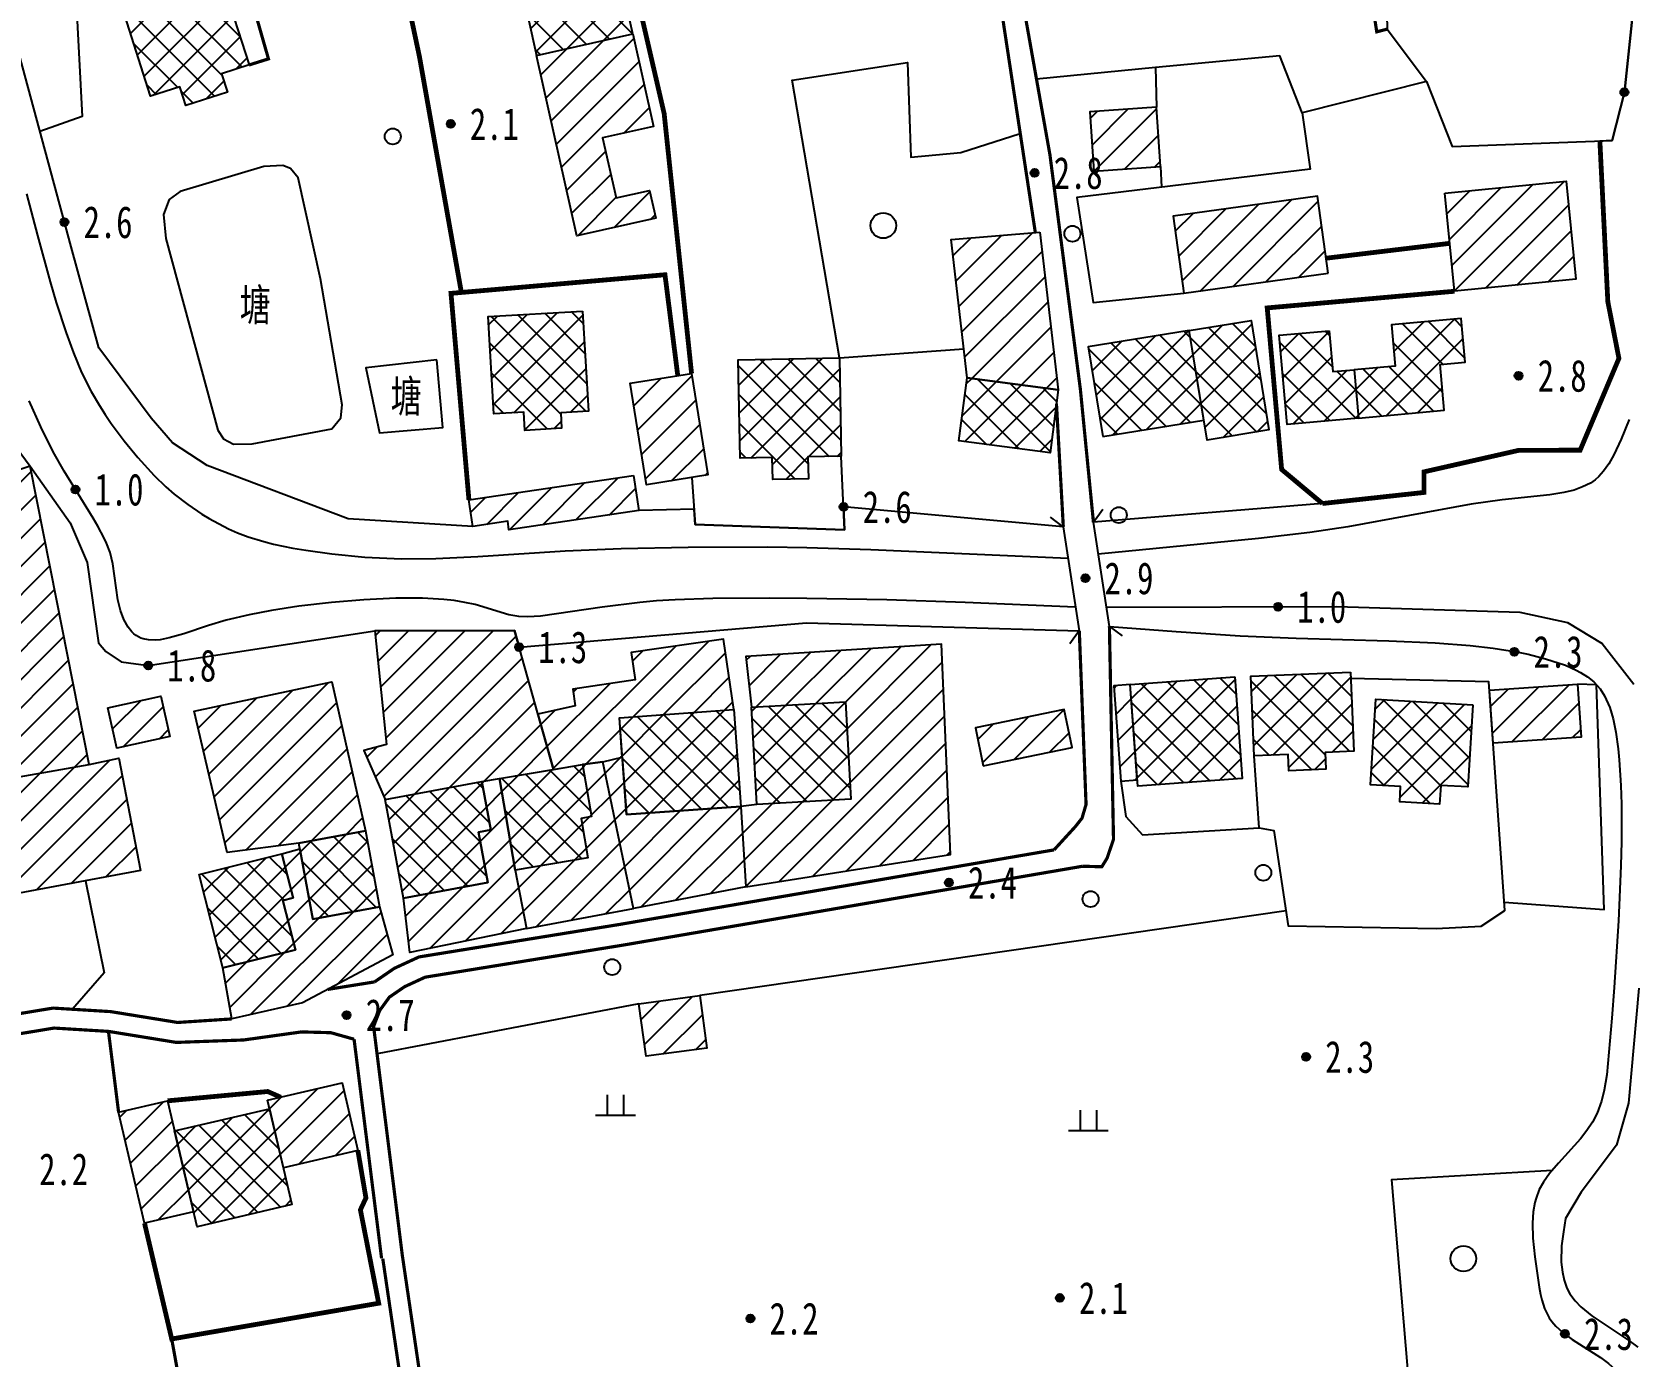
# Model space of a CAD drawing. Header units: metres. Extents: x 494039 to 619385, y 3351420 to 3402703.
# Drawn here: x 585965.7 to 586165.7, y 3394115.3 to 3394281.1 of the extents above; entities that cross this region are included whole.
import ezdxf
from ezdxf.enums import TextEntityAlignment as Align

# ---------------------------------------------------------------- set-up
doc = ezdxf.new("R2010")
doc.units = ezdxf.units.M
for name, pattern in [('2430', [0]), ('2450', [0]), ('4430', [0]), ('8521', [0]), ('8522', [0]), ('9610', [0])]:
    doc.linetypes.add(name, pattern=pattern)
for name, color, linetype in [('210100', 130, 'Continuous'), ('230102', 141, 'Continuous'), ('310300', 8, 'Continuous'), ('310500', 8, 'Continuous'), ('380201', 8, '2430'), ('380202', 8, '2450'), ('420500', 8, 'Continuous'), ('430300', 8, 'Continuous'), ('440300', 8, '4430'), ('510301', 8, 'Continuous'), ('720100', 8, 'Continuous'), ('760201', 8, '8521'), ('760202', 8, '8522'), ('810100', 8, '9610'), ('810200', 8, 'Continuous'), ('810302', 8, 'Continuous'), ('810501', 8, 'Continuous')]:
    doc.layers.add(name, color=color, linetype=linetype)
pattern_1 = [(45, (0, 0), (-1.767766953, 1.767766953), []), (135, (0, 0), (-1.767766953, -1.767766953), [])]
pattern_2 = [(45, (0, 0), (-1.767766953, 1.767766953), [])]

# ---------------------------------------------------------------- blocks, each defined once
blk = doc.blocks.new('gc170')
at = {"linetype": 'Continuous'}
blk.add_circle((0, 0), 0.5, dxfattribs=at)
blk = doc.blocks.new('p_point')
for radius in [0.25, 0.2, 0.15, 0.1, 0.05]:
    blk.add_circle((0, 0), radius)
blk.add_point((0, 0))
blk = doc.blocks.new('vm')
at = {"linetype": 'Continuous'}
for p, q in [((-0.5, 0), (-0.5, 1.3)), ((0.5, 1.3), (0.5, 0)), ((1.25, 0), (-1.25, 0))]:
    blk.add_line(p, q, dxfattribs=at)
blk = doc.blocks.new('v1')
blk.add_circle((0, 0), 0.8)
blk = doc.blocks.new('1-3&1-4')
at = {"layer": '310300', "linetype": 'Continuous'}
h = blk.add_hatch(dxfattribs=at)
h.set_pattern_fill('ANSI31', color=8, scale=20, style=0)
h.set_pattern_definition(pattern_2)
h.paths.add_polyline_path([(586040.9525, 3394280.8721), (586043.5457, 3394269.2791), (586037.1565, 3394267.8498), (586038.8405, 3394260.3217), (586043.0264, 3394261.2581), (586043.8037, 3394257.783), (586033.9515, 3394255.5791), (586028.8969, 3394278.1753)])
h = blk.add_hatch(dxfattribs=at)
h.set_pattern_fill('ANSI31', color=8, scale=20, style=0)
h.set_pattern_definition(pattern_2)
h.paths.add_polyline_path([(586098.6582, 3394263.6778), (586107.0069, 3394264.2579), (586106.491, 3394271.6824), (586098.1423, 3394271.1023)])
h = blk.add_hatch(dxfattribs=at)
h.set_pattern_fill('ANSI31', color=8, scale=20, style=0)
h.set_pattern_definition(pattern_2)
h.paths.add_polyline_path([(586142.6084, 3394260.9167), (586157.7837, 3394262.4184), (586158.9981, 3394250.1464), (586143.8228, 3394248.6447)])
h = blk.add_hatch(dxfattribs=at)
h.set_pattern_fill('ANSI31', color=8, scale=20, style=0)
h.set_pattern_definition(pattern_2)
h.paths.add_polyline_path([(586128.001, 3394250.9107), (586126.6638, 3394260.5388), (586108.5857, 3394258.028), (586109.9229, 3394248.4)])
h = blk.add_hatch(dxfattribs=at)
h.set_pattern_fill('ANSI31', color=8, scale=20, style=0)
h.set_pattern_definition(pattern_2)
h.paths.add_polyline_path([(586091.8923, 3394256.0366), (586094.2052, 3394236.3144), (586082.7834, 3394237.8155), (586080.7787, 3394255.1336)])
h = blk.add_hatch(dxfattribs=at)
h.set_pattern_fill('ANSI31', color=8, scale=20, style=0)
h.set_pattern_definition(pattern_2)
h.paths.add_polyline_path([(586048.2962, 3394238.3591), (586050.3429, 3394225.6459), (586042.6464, 3394224.4068), (586040.5997, 3394237.12)])
h = blk.add_hatch(dxfattribs=at)
h.set_pattern_fill('ANSI31', color=8, scale=20, style=0)
h.set_pattern_definition(pattern_2)
h.paths.add_polyline_path([(585947.1301, 3394220.5658), (585943.508, 3394219.6967), (585944.528, 3394216.5714), (585939.436, 3394214.9852), (585942.4489, 3394201.226), (585944.1607, 3394196.4452), (585946.7002, 3394197.2753), (585953.1215, 3394198.6853), (585953.935, 3394194.9801), (585959.286, 3394196.1551), (585961.2226, 3394187.3354), (585972.8973, 3394189.3767), (585968.8365, 3394209.8806), (585965.4889, 3394226.7621)])
h = blk.add_hatch(dxfattribs=at)
h.set_pattern_fill('ANSI31', color=8, scale=20, style=0)
h.set_pattern_definition(pattern_2)
h.paths.add_polyline_path([(586041.0328, 3394225.5811), (586041.6851, 3394221.1815), (586025.4381, 3394218.7729), (586025.2793, 3394219.844), (586020.9201, 3394219.1977), (586020.4266, 3394222.5262)])
h = blk.add_hatch(dxfattribs=at)
h.set_pattern_fill('ANSI31', color=8, scale=20, style=0)
h.set_pattern_definition(pattern_2)
h.paths.add_polyline_path([(586009.9478, 3394185.0216), (586022.0324, 3394187.2588), (586024.2732, 3394187.6291), (586031.0027, 3394188.7662), (586026.1282, 3394206.1667), (586008.6456, 3394206.1265), (586010.1038, 3394191.9041), (586007.2604, 3394191.1647)])
h = blk.add_hatch(dxfattribs=at)
h.set_pattern_fill('ANSI31', color=8, scale=20, style=0)
h.set_pattern_definition(pattern_2)
h.paths.add_polyline_path([(586031.0027, 3394188.7662), (586034.6571, 3394189.3836), (586037.169, 3394189.7484), (586039.6189, 3394190.3325), (586039.2684, 3394195.2434), (586053.6005, 3394196.2662), (586052.3039, 3394205.1062), (586040.7493, 3394203.4115), (586041.2529, 3394199.9779), (586033.4231, 3394198.8295), (586033.7278, 3394196.7519), (586029.0602, 3394195.7002)])
h = blk.add_hatch(dxfattribs=at)
h.set_pattern_fill('ANSI31', color=8, scale=20, style=0)
h.set_pattern_definition(pattern_2)
h.paths.add_polyline_path([(586055.7841, 3394196.5591), (586067.5673, 3394197.2266), (586068.2558, 3394185.0716), (586056.4726, 3394184.4042), (586054.4648, 3394184.154), (586055.0958, 3394174.0742), (586080.7321, 3394178.1228), (586079.5696, 3394204.4789), (586055.1016, 3394202.9318)])
h = blk.add_hatch(dxfattribs=at)
h.set_pattern_fill('ANSI31', color=8, scale=20, style=0)
h.set_pattern_definition(pattern_2)
h.paths.add_polyline_path([(586007.474, 3394181.0934), (585999.125, 3394179.5382), (585990.1478, 3394178.3861), (585986.0173, 3394196.066), (586003.2801, 3394199.7536)])
h = blk.add_hatch(dxfattribs=at)
h.set_pattern_fill('ANSI31', color=8, scale=20, style=0)
h.set_pattern_definition(pattern_2)
h.paths.add_polyline_path([(585975.2402, 3394196.4757), (585981.8464, 3394197.9472), (585982.9677, 3394192.913), (585976.3616, 3394191.4415)])
h = blk.add_hatch(dxfattribs=at)
h.set_pattern_fill('ANSI31', color=8, scale=20, style=0)
h.set_pattern_definition(pattern_2)
h.paths.add_polyline_path([(586103.2089, 3394199.3997), (586101.169, 3394199.2484), (586102.0543, 3394187.3124), (586104.0942, 3394187.4637)])
h = blk.add_hatch(dxfattribs=at)
h.set_pattern_fill('ANSI31', color=8, scale=20, style=0)
h.set_pattern_definition(pattern_2)
h.paths.add_polyline_path([(586148.189, 3394198.6915), (586159.2214, 3394199.4557), (586159.6804, 3394192.8302), (586148.6479, 3394192.066)])
h = blk.add_hatch(dxfattribs=at)
h.set_pattern_fill('ANSI31', color=8, scale=20, style=0)
h.set_pattern_definition(pattern_2)
h.paths.add_polyline_path([(585944.1607, 3394196.4452), (585946.7002, 3394197.2753), (585949.4503, 3394184.7505), (585961.2226, 3394187.3354), (585972.8973, 3394189.3767), (585976.5791, 3394190.1844), (585979.3296, 3394176.1217), (585947.1027, 3394170.1319), (585942.5658, 3394196.4419)])
h = blk.add_hatch(dxfattribs=at)
h.set_pattern_fill('ANSI31', color=8, scale=20, style=0)
h.set_pattern_definition(pattern_2)
h.paths.add_polyline_path([(586084.8031, 3394189.2303), (586095.9373, 3394191.5046), (586094.9623, 3394196.2776), (586083.8281, 3394194.0033)])
h = blk.add_hatch(dxfattribs=at)
h.set_pattern_fill('ANSI31', color=8, scale=20, style=0)
h.set_pattern_definition(pattern_2)
h.paths.add_polyline_path([(586026.2097, 3394176.168), (586027.6304, 3394168.8467), (586041.0401, 3394171.3829), (586037.169, 3394189.7484), (586034.6571, 3394189.3836), (586035.758, 3394182.8679), (586034.4831, 3394182.6525), (586035.3187, 3394177.7071)])
h = blk.add_hatch(dxfattribs=at)
h.set_pattern_fill('ANSI31', color=8, scale=20, style=0)
h.set_pattern_definition(pattern_2)
h.paths.add_polyline_path([(586037.169, 3394189.7484), (586039.6189, 3394190.3325), (586040.1328, 3394183.1312), (586054.4648, 3394184.154), (586055.0958, 3394174.0742), (586041.0401, 3394171.3829)])
h = blk.add_hatch(dxfattribs=at)
h.set_pattern_fill('ANSI31', color=8, scale=20, style=0)
h.set_pattern_definition(pattern_2)
h.paths.add_polyline_path([(586012.2325, 3394172.68), (586022.7827, 3394174.6331), (586021.6179, 3394180.9249), (586023.1524, 3394181.209), (586022.0324, 3394187.2588), (586024.2732, 3394187.6291), (586026.2097, 3394176.168), (586027.6304, 3394168.8467), (586013.0191, 3394165.8514)])
h = blk.add_hatch(dxfattribs=at)
h.set_pattern_fill('ANSI31', color=8, scale=20, style=0)
h.set_pattern_definition(pattern_2)
h.paths.add_polyline_path([(585989.6117, 3394163.9181), (585998.6998, 3394166.209), (585997.1464, 3394172.3715), (585998.4194, 3394172.6924), (585997.0249, 3394178.2248), (585999.257, 3394178.8298), (586000.8948, 3394170.037), (586009.2439, 3394171.5922), (586010.9199, 3394165.5752), (585999.5941, 3394159.555), (585990.7302, 3394157.5409)])
h = blk.add_hatch(dxfattribs=at)
h.set_pattern_fill('ANSI31', color=8, scale=20, style=0)
h.set_pattern_definition(pattern_2)
h.paths.add_polyline_path([(586041.7043, 3394159.4494), (586049.3198, 3394160.481), (586050.211, 3394153.9013), (586042.5955, 3394152.8698)])
h = blk.add_hatch(dxfattribs=at)
h.set_pattern_fill('ANSI31', color=8, scale=20, style=0)
h.set_pattern_definition(pattern_2)
h.paths.add_polyline_path([(585995.2217, 3394147.3532), (586004.548, 3394149.5309), (586006.5201, 3394141.0852), (585997.1937, 3394138.9076)])
h = blk.add_hatch(dxfattribs=at)
h.set_pattern_fill('ANSI31', color=8, scale=20, style=0)
h.set_pattern_definition(pattern_2)
h.paths.add_polyline_path([(585985.9506, 3394133.404), (585979.8126, 3394131.9708), (585976.5705, 3394145.8555), (585982.7086, 3394147.2887)])
at = {"layer": '310500', "linetype": 'Continuous'}
h = blk.add_hatch(dxfattribs=at)
h.set_pattern_fill('ANSI37', color=8, scale=20, style=0)
h.set_pattern_definition(pattern_1)
h.paths.add_polyline_path([(586040.9525, 3394280.8721), (586038.7526, 3394290.7064), (586026.697, 3394288.0096), (586028.8969, 3394278.1753)])
h = blk.add_hatch(dxfattribs=at)
h.set_pattern_fill('ANSI37', color=8, scale=20, style=0)
h.set_pattern_definition(pattern_1)
h.paths.add_polyline_path([(585989.6241, 3394287.2097), (585992.8969, 3394276.9719), (585989.4638, 3394275.8745), (585990.1997, 3394273.5725), (585984.9866, 3394271.906), (585984.2422, 3394274.2344), (585980.5815, 3394273.0641), (585977.3172, 3394283.2754)])
h = blk.add_hatch(dxfattribs=at)
h.set_pattern_fill('ANSI37', color=8, scale=20, style=0)
h.set_pattern_definition(pattern_1)
h.paths.add_polyline_path([(586034.6643, 3394246.1523), (586035.3808, 3394233.6135), (586031.9203, 3394233.4157), (586032.0301, 3394231.4938), (586027.4137, 3394231.23), (586027.2834, 3394233.5117), (586023.5324, 3394233.2973), (586022.8364, 3394245.4764)])
h = blk.add_hatch(dxfattribs=at)
h.set_pattern_fill('ANSI37', color=8, scale=20, style=0)
h.set_pattern_definition(pattern_1)
h.paths.add_polyline_path([(586099.7803, 3394230.4655), (586112.4186, 3394232.5162), (586110.5993, 3394243.7282), (586097.961, 3394241.6775)])
h = blk.add_hatch(dxfattribs=at)
h.set_pattern_fill('ANSI37', color=8, scale=20, style=0)
h.set_pattern_definition(pattern_1)
h.paths.add_polyline_path([(586110.5993, 3394243.7282), (586118.3393, 3394244.9841), (586120.5638, 3394231.2745), (586112.8239, 3394230.0186)])
h = blk.add_hatch(dxfattribs=at)
h.set_pattern_fill('ANSI37', color=8, scale=20, style=0)
h.set_pattern_definition(pattern_1)
h.paths.add_polyline_path([(586128.1289, 3394243.6951), (586128.5887, 3394238.578), (586131.2305, 3394238.8154), (586131.7738, 3394232.7701), (586122.8566, 3394231.9687), (586121.8535, 3394243.1311)])
h = blk.add_hatch(dxfattribs=at)
h.set_pattern_fill('ANSI37', color=8, scale=20, style=0)
h.set_pattern_definition(pattern_1)
h.paths.add_polyline_path([(586131.7738, 3394232.7701), (586142.524, 3394233.7362), (586142.0092, 3394239.4648), (586145.1286, 3394239.7451), (586144.6369, 3394245.2158), (586135.9032, 3394244.4309), (586136.3663, 3394239.277), (586131.2305, 3394238.8154)])
h = blk.add_hatch(dxfattribs=at)
h.set_pattern_fill('ANSI37', color=8, scale=20, style=0)
h.set_pattern_definition(pattern_1)
h.paths.add_polyline_path([(586066.8001, 3394240.2972), (586067.0415, 3394227.9791), (586062.8705, 3394227.8973), (586062.9241, 3394225.159), (586058.4602, 3394225.0715), (586058.4065, 3394227.8097), (586054.3864, 3394227.7309), (586054.145, 3394240.0492)])
h = blk.add_hatch(dxfattribs=at)
h.set_pattern_fill('ANSI37', color=8, scale=20, style=0)
h.set_pattern_definition(pattern_1)
h.paths.add_polyline_path([(586094.2052, 3394236.3144), (586093.1688, 3394228.4287), (586081.747, 3394229.9298), (586082.7834, 3394237.8155)])
h = blk.add_hatch(dxfattribs=at)
h.set_pattern_fill('ANSI37', color=8, scale=20, style=0)
h.set_pattern_definition(pattern_1)
h.paths.add_polyline_path([(586116.2932, 3394200.3702), (586117.2372, 3394187.6435), (586104.1529, 3394186.6731), (586103.2089, 3394199.3997)])
h = blk.add_hatch(dxfattribs=at)
h.set_pattern_fill('ANSI37', color=8, scale=20, style=0)
h.set_pattern_definition(pattern_1)
h.paths.add_polyline_path([(586130.7852, 3394200.9719), (586131.191, 3394191.053), (586127.5992, 3394190.906), (586127.685, 3394188.809), (586123.0712, 3394188.6202), (586122.9883, 3394190.6478), (586118.7156, 3394190.473), (586118.307, 3394200.4615)])
h = blk.add_hatch(dxfattribs=at)
h.set_pattern_fill('ANSI37', color=8, scale=20, style=0)
h.set_pattern_definition(pattern_1)
h.paths.add_polyline_path([(586053.6005, 3394196.2662), (586054.4648, 3394184.154), (586040.1328, 3394183.1312), (586039.2684, 3394195.2434)])
h = blk.add_hatch(dxfattribs=at)
h.set_pattern_fill('ANSI37', color=8, scale=20, style=0)
h.set_pattern_definition(pattern_1)
h.paths.add_polyline_path([(586067.5673, 3394197.2266), (586068.2558, 3394185.0716), (586056.4726, 3394184.4042), (586055.7841, 3394196.5591)])
h = blk.add_hatch(dxfattribs=at)
h.set_pattern_fill('ANSI37', color=8, scale=20, style=0)
h.set_pattern_definition(pattern_1)
h.paths.add_polyline_path([(586146.0907, 3394196.8529), (586145.4827, 3394186.5854), (586142.0872, 3394186.7865), (586141.9467, 3394184.4135), (586136.9509, 3394184.7093), (586137.0653, 3394186.6415), (586133.3087, 3394186.8639), (586133.9428, 3394197.5722)])
h = blk.add_hatch(dxfattribs=at)
h.set_pattern_fill('ANSI37', color=8, scale=20, style=0)
h.set_pattern_definition(pattern_1)
h.paths.add_polyline_path([(586034.6571, 3394189.3836), (586035.758, 3394182.8679), (586034.4831, 3394182.6525), (586035.3187, 3394177.7071), (586026.2097, 3394176.168), (586024.2732, 3394187.6291)])
h = blk.add_hatch(dxfattribs=at)
h.set_pattern_fill('ANSI37', color=8, scale=20, style=0)
h.set_pattern_definition(pattern_1)
h.paths.add_polyline_path([(586022.0324, 3394187.2588), (586023.1524, 3394181.209), (586021.6179, 3394180.9249), (586022.7827, 3394174.6331), (586012.2325, 3394172.68), (586009.9478, 3394185.0216)])
h = blk.add_hatch(dxfattribs=at)
h.set_pattern_fill('ANSI37', color=8, scale=20, style=0)
h.set_pattern_definition(pattern_1)
h.paths.add_polyline_path([(586007.474, 3394181.0934), (586009.2439, 3394171.5922), (586000.8948, 3394170.037), (585999.125, 3394179.5382)])
h = blk.add_hatch(dxfattribs=at)
h.set_pattern_fill('ANSI37', color=8, scale=20, style=0)
h.set_pattern_definition(pattern_1)
h.paths.add_polyline_path([(585997.0249, 3394178.2248), (585998.4194, 3394172.6924), (585997.1464, 3394172.3715), (585998.6998, 3394166.209), (585989.6117, 3394163.9181), (585986.6637, 3394175.6131)])
h = blk.add_hatch(dxfattribs=at)
h.set_pattern_fill('ANSI37', color=8, scale=20, style=0)
h.set_pattern_definition(pattern_1)
h.paths.add_polyline_path([(585995.4665, 3394146.305), (585998.2687, 3394134.3039), (585986.3882, 3394131.5299), (585983.586, 3394143.5309)])
at = {"layer": '210100', "color": 141, "linetype": 'Continuous', "flags": 128}
for points, elevation in [([(586165.6686, 3394232.587), (586164.6636, 3394230.1299), (586163.7454, 3394228.1696), (586163.1087, 3394227.0457), (586162.453, 3394226.1146), (586161.8622, 3394225.4569), (586161.402, 3394225.0495), (586160.8145, 3394224.6369), (586159.8503, 3394224.1376), (586158.8028, 3394223.7592), (586157.4984, 3394223.4385), (586155.7304, 3394223.163), (586149.776, 3394222.5455), (586145.8829, 3394221.9763), (586130.447, 3394219.1509), (586125.6833, 3394218.4357), (586119.2536, 3394217.6826), (586099.2185, 3394215.7394)], 1.0018), ([(586096.3787, 3394209.0994), (586082.5453, 3394209.6691), (586072.7265, 3394210.0003), (586062.7196, 3394210.1834), (586058.01, 3394210.2201), (586050.9543, 3394210.1787), (586046.2648, 3394210.0204), (586043.9284, 3394209.8679), (586041.8317, 3394209.673), (586037.1228, 3394209.0927), (586029.396, 3394207.9863), (586027.8201, 3394207.8696), (586026.671, 3394207.9168), (586025.4113, 3394208.1443), (586021.225, 3394209.4081), (586019.91, 3394209.6951), (586018.5907, 3394209.907), (586017.2675, 3394210.057), (586014.612, 3394210.2123), (586011.2784, 3394210.2113), (586007.2594, 3394210.02), (586003.2169, 3394209.6815), (585999.139, 3394209.2085), (585995.6966, 3394208.6877), (585992.8968, 3394208.1532), (585990.0348, 3394207.4663), (585987.8302, 3394206.8107), (585984.7292, 3394205.7543), (585982.9131, 3394205.2329), (585981.7563, 3394205.0191), (585981.2011, 3394204.9693), (585980.3183, 3394204.9917), (585979.6578, 3394205.1222), (585979.345, 3394205.2306), (585978.759, 3394205.5448), (585978.4878, 3394205.7555), (585978.2201, 3394206.0167), (585977.7637, 3394206.602), (585977.2358, 3394207.5546), (585976.8083, 3394208.6825), (585976.4851, 3394210.0042), (585975.8418, 3394214.5223), (585975.5035, 3394215.9273), (585975.0691, 3394217.0993), (585974.7842, 3394217.7244), (585973.9671, 3394219.2536), (585973.3699, 3394220.2535), (585969.7465, 3394226.138), (585968.3927, 3394228.5291), (585966.8377, 3394231.6572), (585965.3937, 3394234.9378)], 0.9349), ([(585965.0371, 3394260.8335), (585966.4067, 3394255.6345), (585968.0136, 3394249.8118), (585968.7709, 3394247.2423), (585969.997, 3394243.4274), (585970.9089, 3394240.9256), (585971.9386, 3394238.4755), (585973.1421, 3394236.0941), (585974.1659, 3394234.3578), (585974.8943, 3394233.2232), (585975.6544, 3394232.106), (585977.2587, 3394229.9243), (585978.9677, 3394227.8202), (585981.022, 3394225.5702), (585982.4837, 3394224.1622), (585983.5435, 3394223.2464), (585985.2265, 3394221.9468), (585986.9855, 3394220.7539), (585987.89, 3394220.1996), (585990.3135, 3394218.9085), (585991.4669, 3394218.3979), (585992.8102, 3394217.8921), (585994.7645, 3394217.2953), (585995.9559, 3394216.9932), (585998.3707, 3394216.4873), (585999.9984, 3394216.2087), (586003.2822, 3394215.7609), (586007.416, 3394215.3705), (586011.9687, 3394215.1592), (586016.277, 3394215.1996), (586021.5245, 3394215.4431), (586032.4767, 3394216.1415), (586039.4819, 3394216.4504), (586047.8797, 3394216.6076), (586057.856, 3394216.6414), (586062.7235, 3394216.5774), (586070.7379, 3394216.3147), (586095.44, 3394215.2188)], 0.9349)]:
    blk.add_lwpolyline(points, dxfattribs=dict(at, elevation=elevation))
for points in [[(586100.2388, 3394209.0875), (586129.062, 3394209.1557), (586152.0028, 3394208.4461), (586157.9512, 3394207.1937), (586162.2958, 3394204.5299), (586166.2501, 3394199.4345)], [(586166.8796, 3394161.3808), (586165.5767, 3394146.9845), (586164.0922, 3394141.7245), (586159.6674, 3394135.8724), (586157.7198, 3394132.5538), (586157.4311, 3394130.9073), (586157.2158, 3394129.1472), (586157.1803, 3394127.0835), (586157.3086, 3394125.8329), (586157.5327, 3394124.8172), (586157.6889, 3394124.3262), (586157.8767, 3394123.8504), (586158.2472, 3394123.1283), (586158.8991, 3394122.2342), (586159.6136, 3394121.5021), (586161.0035, 3394120.3729), (586165.6332, 3394117.2979), (586166.7414, 3394116.4544)]]:
    blk.add_lwpolyline(points, dxfattribs=at)
at = {"layer": '230102', "color": 141, "linetype": 'Continuous', "elevation": 2.7188, "flags": 128}
for points in [[(586001.825, 3394250.1846), (585999.0287, 3394262.8539), (585998.0721, 3394263.9927), (585997.1209, 3394264.3917), (585994.7511, 3394264.2793), (585984.2602, 3394261.1356), (585982.9034, 3394260.126), (585982.2102, 3394258.2493), (585982.4737, 3394255.2339), (585988.997, 3394231.2587), (585989.712, 3394230.1761), (585990.9563, 3394229.5055), (585993.2849, 3394229.5512), (586003.277, 3394231.4356), (586004.3816, 3394232.7838), (586004.5608, 3394234.4229)], [(586016.3964, 3394240.0559), (586007.5044, 3394239.0626), (586009.2192, 3394230.9232), (586017.1655, 3394231.5758)]]:
    blk.add_lwpolyline(points, close=True, dxfattribs=at)
at = {"layer": '310300', "color": 8, "linetype": 'Continuous', "flags": 128}
for points, elevation in [([(586040.9525, 3394280.8721), (586043.5457, 3394269.2791), (586037.1565, 3394267.8498), (586038.8405, 3394260.3217), (586043.0264, 3394261.2581), (586043.8037, 3394257.783), (586033.9515, 3394255.5791), (586028.8969, 3394278.1753)], 5.9021), ([(586098.6582, 3394263.6778), (586107.0069, 3394264.2579), (586106.491, 3394271.6824), (586098.1423, 3394271.1023)], 5.6217), ([(586142.6084, 3394260.9167), (586157.7837, 3394262.4184), (586158.9981, 3394250.1464), (586143.8228, 3394248.6447)], 5.9467), ([(586128.001, 3394250.9107), (586126.6638, 3394260.5388), (586108.5857, 3394258.028), (586109.9229, 3394248.4)], 5.6217), ([(586091.8923, 3394256.0366), (586094.2052, 3394236.3144), (586082.7834, 3394237.8155), (586080.7787, 3394255.1336)], 6.9055), ([(586048.2962, 3394238.3591), (586050.3429, 3394225.6459), (586042.6464, 3394224.4068), (586040.5997, 3394237.12)], 5.9021), ([(585947.1301, 3394220.5658), (585943.508, 3394219.6967), (585944.528, 3394216.5714), (585939.436, 3394214.9852), (585942.4489, 3394201.226), (585944.1607, 3394196.4452), (585946.7002, 3394197.2753), (585953.1215, 3394198.6853), (585953.935, 3394194.9801), (585959.286, 3394196.1551), (585961.2226, 3394187.3354), (585972.8973, 3394189.3767), (585968.8365, 3394209.8806), (585965.4889, 3394226.7621)], 5.8745), ([(586041.0328, 3394225.5811), (586041.6851, 3394221.1815), (586025.4381, 3394218.7729), (586025.2793, 3394219.844), (586020.9201, 3394219.1977), (586020.4266, 3394222.5262)], 5.9021), ([(586009.9478, 3394185.0216), (586022.0324, 3394187.2588), (586024.2732, 3394187.6291), (586031.0027, 3394188.7662), (586026.1282, 3394206.1667), (586008.6456, 3394206.1265), (586010.1038, 3394191.9041), (586007.2604, 3394191.1647)], 5.6217), ([(586031.0027, 3394188.7662), (586034.6571, 3394189.3836), (586037.169, 3394189.7484), (586039.6189, 3394190.3325), (586039.2684, 3394195.2434), (586053.6005, 3394196.2662), (586052.3039, 3394205.1062), (586040.7493, 3394203.4115), (586041.2529, 3394199.9779), (586033.4231, 3394198.8295), (586033.7278, 3394196.7519), (586029.0602, 3394195.7002)], 5.6217), ([(586055.7841, 3394196.5591), (586067.5673, 3394197.2266), (586068.2558, 3394185.0716), (586056.4726, 3394184.4042), (586054.4648, 3394184.154), (586055.0958, 3394174.0742), (586080.7321, 3394178.1228), (586079.5696, 3394204.4789), (586055.1016, 3394202.9318)], 5.6217), ([(586007.474, 3394181.0934), (585999.125, 3394179.5382), (585990.1478, 3394178.3861), (585986.0173, 3394196.066), (586003.2801, 3394199.7536)], 5.6217), ([(585975.2402, 3394196.4757), (585981.8464, 3394197.9472), (585982.9677, 3394192.913), (585976.3616, 3394191.4415)], 4.0122), ([(586103.2089, 3394199.3997), (586101.169, 3394199.2484), (586102.0543, 3394187.3124), (586104.0942, 3394187.4637)], 5.6217), ([(586148.189, 3394198.6915), (586159.2214, 3394199.4557), (586159.6804, 3394192.8302), (586148.6479, 3394192.066)], 5.6217), ([(585944.1607, 3394196.4452), (585946.7002, 3394197.2753), (585949.4503, 3394184.7505), (585961.2226, 3394187.3354), (585972.8973, 3394189.3767), (585976.5791, 3394190.1844), (585979.3296, 3394176.1217), (585947.1027, 3394170.1319), (585942.5658, 3394196.4419)], 5.8745), ([(586084.8031, 3394189.2303), (586095.9373, 3394191.5046), (586094.9623, 3394196.2776), (586083.8281, 3394194.0033)], 5.6217), ([(586026.2097, 3394176.168), (586027.6304, 3394168.8467), (586041.0401, 3394171.3829), (586037.169, 3394189.7484), (586034.6571, 3394189.3836), (586035.758, 3394182.8679), (586034.4831, 3394182.6525), (586035.3187, 3394177.7071)], 5.6217), ([(586037.169, 3394189.7484), (586039.6189, 3394190.3325), (586040.1328, 3394183.1312), (586054.4648, 3394184.154), (586055.0958, 3394174.0742), (586041.0401, 3394171.3829)], 5.6217), ([(586012.2325, 3394172.68), (586022.7827, 3394174.6331), (586021.6179, 3394180.9249), (586023.1524, 3394181.209), (586022.0324, 3394187.2588), (586024.2732, 3394187.6291), (586026.2097, 3394176.168), (586027.6304, 3394168.8467), (586013.0191, 3394165.8514)], 5.6217), ([(585989.6117, 3394163.9181), (585998.6998, 3394166.209), (585997.1464, 3394172.3715), (585998.4194, 3394172.6924), (585997.0249, 3394178.2248), (585999.257, 3394178.8298), (586000.8948, 3394170.037), (586009.2439, 3394171.5922), (586010.9199, 3394165.5752), (585999.5941, 3394159.555), (585990.7302, 3394157.5409)], 5.6217), ([(586041.7043, 3394159.4494), (586049.3198, 3394160.481), (586050.211, 3394153.9013), (586042.5955, 3394152.8698)], 5.6217), ([(585985.9506, 3394133.404), (585979.8126, 3394131.9708), (585976.5705, 3394145.8555), (585982.7086, 3394147.2887)], 6.0231)]:
    blk.add_lwpolyline(points, close=True, dxfattribs=dict(at, elevation=elevation))
blk.add_lwpolyline([(585995.2217, 3394147.3532), (586004.548, 3394149.5309), (586006.5201, 3394141.0852), (585997.1937, 3394138.9076)], close=True, dxfattribs=at)
at = {"layer": '310500', "color": 8, "linetype": 'Continuous', "flags": 128}
for points, elevation in [([(586040.9525, 3394280.8721), (586038.7526, 3394290.7064), (586026.697, 3394288.0096), (586028.8969, 3394278.1753)], 11.2909), ([(586099.7803, 3394230.4655), (586112.4186, 3394232.5162), (586110.5993, 3394243.7282), (586097.961, 3394241.6775)], 10.57), ([(586110.5993, 3394243.7282), (586118.3393, 3394244.9841), (586120.5638, 3394231.2745), (586112.8239, 3394230.0186)], 10.57), ([(586128.1289, 3394243.6951), (586128.5887, 3394238.578), (586131.2305, 3394238.8154), (586131.7738, 3394232.7701), (586122.8566, 3394231.9687), (586121.8535, 3394243.1311)], 10.57), ([(586131.7738, 3394232.7701), (586142.524, 3394233.7362), (586142.0092, 3394239.4648), (586145.1286, 3394239.7451), (586144.6369, 3394245.2158), (586135.9032, 3394244.4309), (586136.3663, 3394239.277), (586131.2305, 3394238.8154)], 10.57), ([(586066.8001, 3394240.2972), (586067.0415, 3394227.9791), (586062.8705, 3394227.8973), (586062.9241, 3394225.159), (586058.4602, 3394225.0715), (586058.4065, 3394227.8097), (586054.3864, 3394227.7309), (586054.145, 3394240.0492)], 11.4396), ([(586094.2052, 3394236.3144), (586093.1688, 3394228.4287), (586081.747, 3394229.9298), (586082.7834, 3394237.8155)], 10.57), ([(586116.2932, 3394200.3702), (586117.2372, 3394187.6435), (586104.1529, 3394186.6731), (586103.2089, 3394199.3997)], 10.7929), ([(586130.7852, 3394200.9719), (586131.191, 3394191.053), (586127.5992, 3394190.906), (586127.685, 3394188.809), (586123.0712, 3394188.6202), (586122.9883, 3394190.6478), (586118.7156, 3394190.473), (586118.307, 3394200.4615)], 10.57), ([(586053.6005, 3394196.2662), (586054.4648, 3394184.154), (586040.1328, 3394183.1312), (586039.2684, 3394195.2434)], 10.7929), ([(586067.5673, 3394197.2266), (586068.2558, 3394185.0716), (586056.4726, 3394184.4042), (586055.7841, 3394196.5591)], 10.7929), ([(586146.0907, 3394196.8529), (586145.4827, 3394186.5854), (586142.0872, 3394186.7865), (586141.9467, 3394184.4135), (586136.9509, 3394184.7093), (586137.0653, 3394186.6415), (586133.3087, 3394186.8639), (586133.9428, 3394197.5722)], 10.6443), ([(586034.6571, 3394189.3836), (586035.758, 3394182.8679), (586034.4831, 3394182.6525), (586035.3187, 3394177.7071), (586026.2097, 3394176.168), (586024.2732, 3394187.6291)], 10.7929), ([(586022.0324, 3394187.2588), (586023.1524, 3394181.209), (586021.6179, 3394180.9249), (586022.7827, 3394174.6331), (586012.2325, 3394172.68), (586009.9478, 3394185.0216)], 10.7929), ([(585997.0249, 3394178.2248), (585998.4194, 3394172.6924), (585997.1464, 3394172.3715), (585998.6998, 3394166.209), (585989.6117, 3394163.9181), (585986.6637, 3394175.6131)], 11.3281), ([(585995.4665, 3394146.305), (585998.2687, 3394134.3039), (585986.3882, 3394131.5299), (585983.586, 3394143.5309)], 12.0937)]:
    blk.add_lwpolyline(points, close=True, dxfattribs=dict(at, elevation=elevation))
for points in [[(585989.6241, 3394287.2097), (585992.8969, 3394276.9719), (585989.4638, 3394275.8745), (585990.1997, 3394273.5725), (585984.9866, 3394271.906), (585984.2422, 3394274.2344), (585980.5815, 3394273.0641), (585977.3172, 3394283.2754)], [(586034.6643, 3394246.1523), (586035.3808, 3394233.6135), (586031.9203, 3394233.4157), (586032.0301, 3394231.4938), (586027.4137, 3394231.23), (586027.2834, 3394233.5117), (586023.5324, 3394233.2973), (586022.8364, 3394245.4764)], [(586007.474, 3394181.0934), (586009.2439, 3394171.5922), (586000.8948, 3394170.037), (585999.125, 3394179.5382)]]:
    blk.add_lwpolyline(points, close=True, dxfattribs=at)
at = {"layer": '380201', "color": 8, "linetype": '2430', "const_width": 0.6, "flags": 128}
for points, elevation in [([(586127.2656, 3394222.0694), (586139.9959, 3394223.4555), (586139.9885, 3394226.0336), (586151.8013, 3394228.717), (586159.5375, 3394228.7527), (586164.3917, 3394240.237), (586163.0017, 3394247.3396), (586162.0048, 3394267.4431)], 5.6217), ([(586143.2291, 3394254.6439), (586127.7412, 3394252.7817)], 5.6217), ([(586046.5704, 3394238.0813), (586044.9691, 3394250.7087), (586018.1799, 3394248.3796), (586020.4266, 3394222.5262)], 5.9021), ([(586143.8228, 3394248.6447), (586120.3611, 3394246.5583), (586122.1671, 3394226.332), (586127.2656, 3394222.0694)], 5.6217), ([(585996.8703, 3394147.7382), (585995.242, 3394148.4538), (585982.7086, 3394147.2887)], 6.0231)]:
    blk.add_lwpolyline(points, dxfattribs=dict(at, elevation=elevation))
blk.add_lwpolyline([(585979.8126, 3394131.9708), (585983.2203, 3394117.4731), (586009.1324, 3394121.9484), (586006.841, 3394133.6447), (586007.5343, 3394135.1314), (586006.5201, 3394141.0852)], dxfattribs=at)
at = {"layer": '380202', "color": 8, "linetype": '2450', "flags": 128}
for points, elevation in [([(586135.0158, 3394297.9957), (586135.3891, 3394281.4635), (586140.296, 3394274.8994), (586143.5105, 3394266.7455), (586163.5507, 3394267.5014), (586165.0682, 3394273.5573), (586167.5499, 3394297.0047), (586164.1959, 3394297.6714)], 5.4561), ([(586140.296, 3394274.8994), (586124.7197, 3394270.9995), (586125.7518, 3394263.9468), (586096.5245, 3394260.395), (586098.5726, 3394247.2255), (586109.9229, 3394248.4)], 5.5899), ([(586048.3504, 3394225.3251), (586048.7439, 3394219.4494), (586067.4549, 3394218.7745), (586067.0415, 3394227.9791)], 3.7611), ([(586119.3461, 3394181.4782), (586121.1714, 3394181.1457), (586123.0009, 3394169.1797), (586141.5314, 3394168.8491), (586147.1486, 3394169.1736), (586150.0979, 3394171.1336), (586148.1167, 3394199.7353), (586130.8185, 3394200.1575)], 5.6217), ([(586150.0268, 3394172.1599), (586162.5478, 3394171.221), (586161.5829, 3394199.383), (586159.2214, 3394199.4557)], 5.6217), ([(586102.0543, 3394187.3124), (586102.6523, 3394182.888), (586104.7545, 3394180.5701), (586119.3461, 3394181.4782), (586118.7156, 3394190.473)], 5.6217)]:
    blk.add_lwpolyline(points, dxfattribs=dict(at, elevation=elevation))
at = {"layer": '420500', "color": 8, "linetype": 'Continuous', "const_width": 0.4, "flags": 128}
for points, elevation in [([(586077.349, 3394350.8133), (586118.809, 3394349.9023), (586120.3504, 3394349.1777), (586122.0852, 3394347.4507), (586123.2487, 3394345.6324), (586128.9194, 3394314.3946), (586134.0723, 3394281.1213), (586135.3891, 3394281.4635)], 3.2504), ([(585991.2112, 3394292.1331), (585995.3314, 3394277.7348), (585992.8969, 3394276.9719)], 3.1665), ([(586091.3316, 3394255.9911), (586087.0195, 3394284.325)], 3.2504), ([(586089.767, 3394284.8201), (586093.1589, 3394265.7419), (586096.9688, 3394236.3872), (586098.6052, 3394219.7372)], 3.2504), ([(586094.8356, 3394219.159), (586093.9756, 3394234.5667)], 3.2504), ([(586100.6067, 3394206.689), (586101.1185, 3394180.0201), (586100.3126, 3394177.6616), (586099.6554, 3394176.5922), (586097.2477, 3394176.6571)], 3.0831), ([(586008.6101, 3394162.1762), (586011.0773, 3394163.872), (586014.175, 3394165.3027), (586039.3427, 3394169.3803), (586093.6759, 3394178.7047)], 2.9716), ([(586012.0954, 3394127.8928), (586008.4921, 3394156.6029), (586009.2673, 3394158.6126), (586010.4692, 3394160.2689), (586012.3804, 3394161.5825), (586014.9494, 3394162.7691), (586039.7731, 3394166.7909), (586097.2477, 3394176.6571)], 2.9716), ([(586008.6101, 3394162.1762), (586002.7668, 3394161.2414)], 3.0274), ([(585999.4624, 3394155.9157), (586003.1336, 3394155.8194), (586006.0476, 3394155.0014)], 3.0274), ([(586009.4909, 3394127.5659), (586006.0476, 3394155.0014)], 2.9716), ([(586019.3493, 3394078.6388), (586012.0954, 3394127.8928)], 2.9716)]:
    blk.add_lwpolyline(points, dxfattribs=dict(at, elevation=elevation))
for points in [[(586093.6759, 3394178.7047), (586096.3473, 3394181.626), (586097.1792, 3394182.6804), (586097.6822, 3394184.3966), (586096.8371, 3394206.1108)], [(585891.0129, 3394144.2785), (585906.4508, 3394147.5735), (585939.0597, 3394154.0767), (585968.3652, 3394158.899), (585975.5781, 3394158.4572), (585983.9571, 3394157.0977), (585990.7302, 3394157.5409)], [(585891.5325, 3394141.8445), (585906.954, 3394145.136), (585939.5053, 3394151.6276), (585968.4928, 3394156.3977), (585975.302, 3394155.9806), (585983.8012, 3394154.6016), (585992.2188, 3394154.9062), (585999.4624, 3394155.9157)], [(586020.606, 3394051.3888), (586016.8943, 3394078.2886), (586009.642, 3394127.5314)]]:
    blk.add_lwpolyline(points, dxfattribs=at)
at = {"layer": '430300', "color": 8, "linetype": 'Continuous'}
for p, q in [((586094.8356, 3394219.159), (586093.2233, 3394220.3424)), ((586098.6052, 3394219.7372), (586099.7886, 3394221.3495)), ((586096.8371, 3394206.1108), (586095.6537, 3394204.4985)), ((586100.6067, 3394206.689), (586102.219, 3394205.5056))]:
    blk.add_line(p, q, dxfattribs=at)
at = {"layer": '430300', "color": 8, "linetype": 'Continuous', "flags": 128}
for points in [[(586100.6067, 3394206.689), (586098.6052, 3394219.7372)], [(586094.8356, 3394219.159), (586096.8371, 3394206.1108)]]:
    blk.add_lwpolyline(points, dxfattribs=at)
at = {"layer": '440300', "color": 8, "linetype": '4430', "const_width": 0.6, "elevation": 3.1908, "flags": 128}
for points in [[(586019.4815, 3394248.4928), (586014.229, 3394278.0294), (585998.5125, 3394352.1347)], [(586026.5957, 3394351.9261), (586028.0927, 3394343.4633), (586044.8673, 3394270.8792), (586048.2962, 3394238.3591)]]:
    blk.add_lwpolyline(points, dxfattribs=at)
at = {"layer": '760201', "color": 8, "linetype": '8521', "elevation": 2.4975, "flags": 128}
blk.add_lwpolyline([(586100.6067, 3394206.689), (586108.9733, 3394206.0445), (586116.9587, 3394205.5192), (586123.9785, 3394205.2175), (586135.5979, 3394204.8924), (586141.406, 3394204.6307), (586145.7608, 3394204.2945), (586148.6632, 3394203.9584), (586151.5647, 3394203.491), (586153.0149, 3394203.1928), (586155.1896, 3394202.6433), (586157.6908, 3394201.8107), (586159.0246, 3394201.2185), (586159.5988, 3394200.9111), (586160.4605, 3394200.3616), (586161.2349, 3394199.7317), (586162.0233, 3394198.8528), (586162.5855, 3394197.9779), (586163.2395, 3394196.5187), (586163.6652, 3394195.11), (586164.0092, 3394193.4427), (586164.2913, 3394191.3488), (586164.4238, 3394189.9675), (586164.6263, 3394186.7738), (586164.6999, 3394184.4146), (586164.7054, 3394179.7599), (586164.6349, 3394176.6887), (586164.3404, 3394169.8278), (586163.8144, 3394161.4651), (586163.5228, 3394157.649), (586162.8592, 3394150.563), (586162.5571, 3394148.6433), (586162.2116, 3394147.242), (586161.6564, 3394145.757), (586161.073, 3394144.6362), (586160.3784, 3394143.5646), (586159.5661, 3394142.5153), (586156.8098, 3394139.4777), (586155.7006, 3394138.171), (586154.9506, 3394137.1165), (586154.4229, 3394136.1704), (586154.0129, 3394135.1188), (586153.8607, 3394134.5577), (586153.658, 3394133.3969), (586153.5661, 3394131.9885), (586153.6223, 3394130.1141), (586153.8655, 3394127.7634), (586154.4112, 3394123.9492), (586154.5841, 3394123.0281), (586154.7417, 3394122.3577), (586155.0794, 3394121.2931), (586155.6519, 3394120.1299), (586155.9829, 3394119.656), (586156.4914, 3394119.069), (586157.3723, 3394118.267), (586158.5315, 3394117.4173), (586162.1032, 3394115.1393), (586163.1028, 3394114.397), (586163.9542, 3394113.6298), (586164.818, 3394112.6337), (586165.5542, 3394111.5455), (586166.1813, 3394110.3798), (586166.7156, 3394109.1495), (586167.2742, 3394107.5382), (586167.5603, 3394106.5399), (586168.0432, 3394104.4906), (586168.3118, 3394103.0967), (586168.8074, 3394099.9251), (586169.0862, 3394097.817), (586169.95, 3394090.4676), (586170.2575, 3394087.381), (586170.6574, 3394082.2597), (586170.7837, 3394079.7316), (586170.8885, 3394074.8029), (586170.8389, 3394067.3667), (586170.413, 3394049.1139), (586170.3096, 3394039.9858), (586170.3663, 3394035.3222), (586170.478, 3394030.9432), (586170.9654, 3394014.5338), (586170.9963, 3394007.5796), (586170.8203, 3393997.7325), (586170.4042, 3393981.849)], dxfattribs=at)
at = {"layer": '760202', "color": 8, "linetype": '8522', "flags": 128}
for points, elevation in [([(586158.073, 3394425.5335), (586162.3435, 3394394.6412), (586163.1531, 3394366.486), (586160.7817, 3394350.9713), (586161.4798, 3394344.4341), (586164.1959, 3394297.6714), (586167.5499, 3394297.0047), (586165.0682, 3394273.5573), (586163.5507, 3394267.5014), (586162.0048, 3394267.4431), (586163.0017, 3394247.3396), (586164.3917, 3394240.237)], 2.0322), ([(586164.3917, 3394240.237), (586159.5375, 3394228.7527), (586151.8013, 3394228.717), (586139.9885, 3394226.0336), (586139.9959, 3394223.4555), (586127.2656, 3394222.0694)], 2.0322), ([(586127.2656, 3394222.0694), (586098.6052, 3394219.7372)], 3.4341)]:
    blk.add_lwpolyline(points, dxfattribs=dict(at, elevation=elevation))
blk.add_lwpolyline([(586094.8356, 3394219.159), (586067.3258, 3394221.6482), (586067.4549, 3394218.7745), (586048.7439, 3394219.4494), (586048.6156, 3394221.3649), (586041.6851, 3394221.1815), (586025.4381, 3394218.7729), (586025.2793, 3394219.844), (586020.9201, 3394219.1977), (586005.3074, 3394220.145), (585987.665, 3394226.8164), (585983.3363, 3394229.6535), (585980.6521, 3394232.7712), (585974.1003, 3394241.5729), (585970.6304, 3394254.1925), (585959.1041, 3394296.7849), (585951.405, 3394328.4242), (585945.3827, 3394343.1234), (585939.8521, 3394351.3036), (585937.2866, 3394353.1223), (585935.1195, 3394353.5915), (585932.9736, 3394352.6968), (585931.4453, 3394350.8095), (585930.466, 3394348.2172), (585933.7175, 3394331.7337), (585933.2315, 3394329.9442), (585931.8546, 3394327.1045), (585929.442, 3394324.7771), (585911.2201, 3394319.3535), (585912.4746, 3394314.9454), (585912.3009, 3394312.8183), (585913.4441, 3394308.6154), (585932.0121, 3394313.3783), (585933.9804, 3394312.7856), (585937.0815, 3394309.0427), (585938.441, 3394305.2624), (585939.5229, 3394294.0399), (585938.2213, 3394291.5227), (585935.0072, 3394288.0906), (585930.5528, 3394282.8403), (585930.3556, 3394279.5233), (585931.666, 3394277.8607), (585934.7925, 3394278.1543), (585940.7093, 3394279.1931), (585944.1448, 3394278.1923), (585944.9473, 3394277.7004), (585946.7938, 3394274.6061), (585955.3577, 3394253.4563), (585963.2951, 3394229.748), (585965.4889, 3394226.7621), (585970.5252, 3394219.67), (585972.625, 3394214.7006), (585974.0415, 3394204.6263), (585974.9811, 3394203.5595), (585976.8873, 3394202.2686), (585980.2738, 3394201.7891), (586008.6456, 3394206.1265), (586026.1282, 3394206.1667), (586026.7109, 3394204.0864), (586062.6867, 3394207.1264), (586096.8371, 3394206.1108)], dxfattribs=at)
at = {"layer": '810100', "color": 8, "linetype": '9610', "flags": 128}
for points, elevation in [([(585976.5366, 3394301.4209), (585977.2372, 3394292.5107), (585971.2165, 3394285.7088), (585971.9941, 3394270.5057), (585966.7188, 3394268.6469)], 3.3878), ([(586124.7197, 3394270.9995), (586121.9256, 3394278.1249), (586106.386, 3394276.643), (586106.491, 3394271.6824)], 3.3878), ([(586066.8001, 3394240.2972), (586060.9114, 3394275.079), (586075.3268, 3394277.2834), (586075.762, 3394265.4212), (586082.0088, 3394266.0082), (586089.4464, 3394268.3782)], 3.3878), ([(586106.386, 3394276.643), (586091.4801, 3394275.1846)], 3.3878), ([(586107.0069, 3394264.2579), (586107.1315, 3394261.684)], 3.3878), ([(586066.8001, 3394240.2972), (586082.3623, 3394241.4536)], 3.3878), ([(585972.4213, 3394174.8377), (585974.7754, 3394163.3265), (585970.7887, 3394158.7506)], 2.9976), ([(586122.7131, 3394171.0622), (586049.3198, 3394160.481)], 2.9976), ([(586041.7043, 3394159.4494), (586008.9204, 3394153.1902)], 2.9976)]:
    blk.add_lwpolyline(points, dxfattribs=dict(at, elevation=elevation))
blk.add_lwpolyline([(586156.0398, 3394138.5526), (586135.9192, 3394137.3839), (586138.1797, 3394110.7213)], dxfattribs=at)
at = {"layer": '810200', "color": 8, "linetype": 'Continuous', "const_width": 0.4, "elevation": 3.3337, "flags": 128}
for points in [[(585976.5705, 3394145.8555), (585975.302, 3394155.9806)], [(585983.2203, 3394117.4731), (585986.2546, 3394100.668), (585927.9956, 3394094.3807)]]:
    blk.add_lwpolyline(points, dxfattribs=at)
at = {"layer": '510301', "color": 8, "linetype": 'Continuous', "xscale": 2, "yscale": 2}
for p in [(586010.8898, 3394268.0217, 3.1798), (586095.9734, 3394255.8435, 3.36), (586101.7814, 3394220.6195, 3.8617), (586119.8748, 3394175.847, 3.8617), (586098.2461, 3394172.5408, 3.2913), (586038.3646, 3394164.0247, 3.2913)]:
    blk.add_blockref('gc170', p, dxfattribs=at)
at = {"layer": '720100', "color": 8, "linetype": 'Continuous', "xscale": 2, "yscale": 2, "zscale": 2}
for p in [(586165.0682, 3394273.5573, 2.2245), (586018.1429, 3394269.5867, 2.0813), (586091.2322, 3394263.4517, 2.7885), (585969.7883, 3394257.3045, 2.5839), (586151.8208, 3394238.0677, 2.8395), (585971.1591, 3394223.822, 1.04), (586067.3258, 3394221.6482, 2.5839), (586097.5969, 3394212.7176, 2.8712), (586121.7299, 3394209.1384, 1.04), (586026.7109, 3394204.0864, 1.3491), (586151.3059, 3394203.5074, 2.3137), (585980.2738, 3394201.7891, 1.8201), (586080.5089, 3394174.6092, 2.3733), (586005.1093, 3394158.0268, 2.7255), (586125.2233, 3394152.7941, 2.3137), (586094.3999, 3394122.6093, 2.1232), (586055.665, 3394120.0331, 2.1725), (586157.627, 3394118.1, 2.2579)]:
    blk.add_blockref('p_point', p, dxfattribs=at)
at = {"layer": '810302', "color": 8, "linetype": 'Continuous', "xscale": 2, "yscale": 2}
for p in [(586038.7808, 3394145.4383, 1.9149), (586097.9697, 3394143.5369, 1.9149)]:
    blk.add_blockref('vm', p, dxfattribs=at)
at = {"layer": '810501', "color": 8, "linetype": 'Continuous', "xscale": 2, "yscale": 2}
for p in [(586072.2965, 3394256.8707, 1.9149), (586144.9175, 3394127.5289, 1.9149)]:
    blk.add_blockref('v1', p, dxfattribs=at)
at = {"color": 8, "width": 0.75}
for p in [(585993.6859, 3394246.9215, 2.7188), (586012.5799, 3394235.4872, 2.7188)]:
    blk.add_text('塘', height=4, dxfattribs=at).set_placement(p, align=Align.MIDDLE_CENTER)
at = {"layer": '720100', "color": 8, "width": 0.75}
for s, p in [('2.1', (586020.5429, 3394269.5867, 2.0813)), ('2.8', (586093.6322, 3394263.4517, 2.7885)), ('2.6', (585972.1883, 3394257.3045, 2.5839)), ('2.8', (586154.2208, 3394238.0677, 2.8395)), ('1.0', (585973.5591, 3394223.822, 1.04)), ('2.6', (586069.7258, 3394221.6482, 2.5839)), ('2.9', (586099.9969, 3394212.7176, 2.8712)), ('1.0', (586124.1299, 3394209.1384, 1.04)), ('1.3', (586029.1109, 3394204.0864, 1.3491)), ('1.8', (585982.6738, 3394201.7891, 1.8201)), ('2.3', (586153.7059, 3394203.5074, 2.3137)), ('2.4', (586082.9089, 3394174.6092, 2.3733)), ('2.7', (586007.5093, 3394158.0268, 2.7255)), ('2.3', (586127.6233, 3394152.7941, 2.3137)), ('2.2', (585966.6249, 3394138.7298, 2.2315)), ('2.1', (586096.7999, 3394122.6093, 2.1232)), ('2.2', (586058.065, 3394120.0331, 2.1725)), ('2.3', (586160.027, 3394118.1, 2.2579))]:
    blk.add_text(s, height=4, dxfattribs=at).set_placement(p, align=Align.MIDDLE_LEFT)

msp = doc.modelspace()

# ---------------------------------------------------------------- block references
msp.add_blockref('1-3&1-4', (0, 0))

doc.saveas('drawing.dxf')
